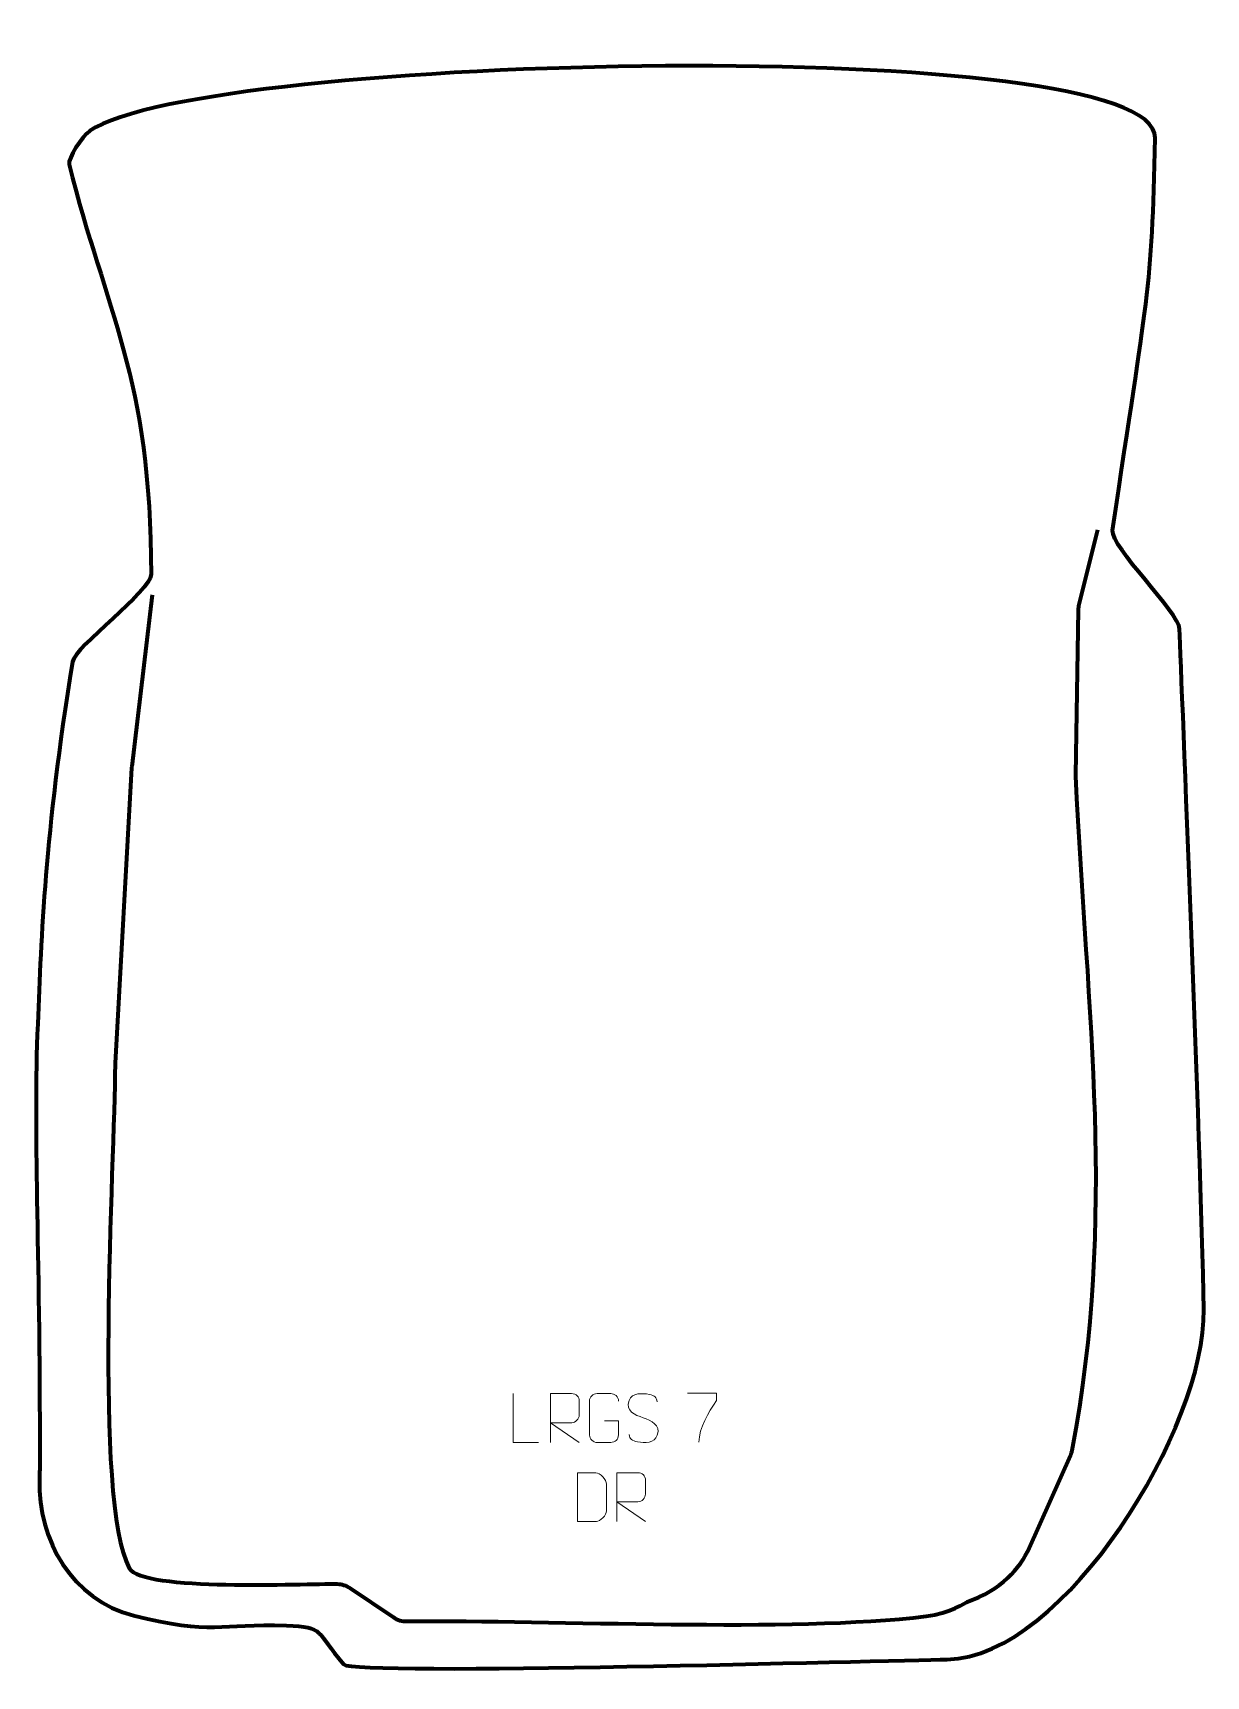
# Model space of a CAD drawing. Header units: millimetres. Extents: x 1077 to 1676, y 40 to 881.
import ezdxf

# ---------------------------------------------------------------- set-up
doc = ezdxf.new("R2010")
doc.units = ezdxf.units.MM
doc.header["$MEASUREMENT"] = 0
doc.layers.add('layer 1', color=7, linetype='Continuous')
doc.layers.add('layer 2', color=7, linetype='Continuous')

msp = doc.modelspace()

# ---------------------------------------------------------------- linework, layer by layer
at = {"layer": 'layer 1', "color": 230, "lineweight": 200}
msp.add_open_spline([(1650.3112, 826.9055), (1648.8512, 747.2583), (1646.2249, 746.7342), (1628.5971, 626.17), (1628.5971, 626.17), (1627.396, 617.9546), (1662.5355, 584.0056), (1662.8201, 575.8566), (1662.8201, 575.8566), (1663.8529, 546.2879), (1673.4789, 317.0708), (1675.2164, 227.7772), (1675.2164, 227.7772), (1676.3778, 168.0834), (1604.0326, 49.8699), (1544.06, 48.9055), (1544.06, 48.9055), (1513.5292, 48.4145), (1240.7436, 40.3398), (1235.5111, 46.3834), (1235.5111, 46.3834), (1220.8658, 63.2986), (1226.3413, 65.4359), (1206.2712, 66.1904), (1206.2712, 66.1904), (1171.9718, 67.48), (1168.4765, 61.1894), (1128.1592, 71.3643), (1128.1592, 71.3643), (1096.8974, 79.2543), (1079.2191, 109.8093), (1080.0619, 140.9297), (1080.0619, 140.9297), (1080.1279, 143.3697), (1080.1879, 146.1783), (1080.1904, 149.4795), (1080.1904, 149.4795), (1080.2819, 266.088), (1076.6799, 316.2973), (1079.1536, 373.8617), (1079.1536, 373.8617), (1081.1016, 419.1919), (1082.4612, 469.2181), (1096.8763, 558.9042), (1096.8763, 558.9042), (1098.1598, 566.89), (1137.1024, 595.3465), (1137.1024, 603.5869), (1137.1024, 603.5869), (1137.1024, 704.8866), (1113.6767, 738.4106), (1095.231, 813.2712), (1095.231, 813.2712), (1094.4993, 816.2407), (1101.6918, 827.6344), (1105.8724, 830.4928), (1105.8724, 830.4928), (1163.6406, 869.9896), (1651.295, 880.5788), (1650.3112, 826.9055)], degree=3, knots=[0, 0, 0, 0, 0.0625, 0.0625, 0.0625, 0.0625, 0.125, 0.125, 0.125, 0.125, 0.1875, 0.1875, 0.1875, 0.1875, 0.25, 0.25, 0.25, 0.25, 0.3125, 0.3125, 0.3125, 0.3125, 0.375, 0.375, 0.375, 0.375, 0.4375, 0.4375, 0.4375, 0.4375, 0.5, 0.5, 0.5, 0.5, 0.5625, 0.5625, 0.5625, 0.5625, 0.625, 0.625, 0.625, 0.625, 0.6875, 0.6875, 0.6875, 0.6875, 0.75, 0.75, 0.75, 0.75, 0.8125, 0.8125, 0.8125, 0.8125, 0.875, 0.875, 0.875, 0.875, 1, 1, 1, 1], dxfattribs=at)
at = {"layer": 'layer 1', "color": 250, "lineweight": 9}
for points, knots in [([(1388.6243, 172.4731), (1384.376, 173.9435), (1379.4679, 175.7393), (1381.473, 181.2596), (1381.473, 181.2596), (1382.9765, 185.3995), (1388.1901, 185.011), (1391.7937, 184.4099), (1391.7937, 184.4099), (1394.6543, 183.9327), (1395.519, 182.7195), (1395.8296, 180.6354)], [0, 0, 0, 0, 0.25, 0.25, 0.25, 0.25, 0.5, 0.5, 0.5, 0.5, 1, 1, 1, 1]), ([(1411.2163, 184.9524), (1411.2163, 184.9524), (1426.0324, 184.9524), (1426.0324, 184.9524), (1426.0324, 184.9524), (1426.0321, 183.7028), (1426.0321, 182.4532), (1426.0324, 181.2034), (1426.0324, 181.2034), (1422.038, 175.2063), (1417.1228, 167.3727), (1417.1228, 159.9939)], [0, 0, 0, 0, 0.25, 0.25, 0.25, 0.25, 0.5, 0.5, 0.5, 0.5, 1, 1, 1, 1]), ([(1335.0933, 159.8224), (1335.0933, 159.8224), (1322.1442, 159.8224), (1322.1442, 159.8224), (1322.1442, 159.8224), (1322.1442, 159.8224), (1322.1442, 184.776), (1322.1442, 184.776)], [0, 0, 0, 0, 0.33333333, 0.33333333, 0.33333333, 0.33333333, 1, 1, 1, 1]), ([(1341.2867, 159.8225), (1341.2867, 159.8225), (1341.2867, 184.776), (1341.2867, 184.776), (1341.2867, 184.776), (1344.8815, 184.776), (1348.477, 184.776), (1352.0722, 184.776), (1352.0722, 184.776), (1354.3975, 184.7383), (1355.9548, 183.2483), (1355.9507, 180.8819), (1355.9507, 180.8819), (1355.9503, 178.8464), (1355.9503, 175.787), (1355.9507, 173.751), (1355.9507, 173.751), (1355.9442, 171.8755), (1354.1319, 169.9337), (1352.1224, 169.9146), (1352.1224, 169.9146), (1352.1224, 169.9146), (1341.2867, 169.9146), (1341.2867, 169.9146), (1341.2867, 169.9146), (1341.2867, 169.9146), (1355.9414, 159.8225), (1355.9414, 159.8225)], [0, 0, 0, 0, 0.125, 0.125, 0.125, 0.125, 0.25, 0.25, 0.25, 0.25, 0.375, 0.375, 0.375, 0.375, 0.5, 0.5, 0.5, 0.5, 0.625, 0.625, 0.625, 0.625, 0.75, 0.75, 0.75, 0.75, 1, 1, 1, 1]), ([(1368.8737, 170.8082), (1368.8737, 170.8082), (1376.0418, 170.8082), (1376.0418, 170.8082), (1376.0418, 170.8082), (1376.0418, 170.8082), (1376.0418, 163.6401), (1376.0418, 163.6401), (1376.0418, 163.6401), (1375.9021, 161.3167), (1374.2249, 159.8371), (1372.0771, 159.8263), (1372.0771, 159.8263), (1369.7453, 159.8267), (1367.4133, 159.8267), (1365.0818, 159.8263), (1365.0818, 159.8263), (1363.1569, 159.7209), (1361.1847, 161.6054), (1361.1959, 163.6227), (1361.1959, 163.6227), (1361.1963, 169.3928), (1361.1963, 175.1625), (1361.1959, 180.9318), (1361.1959, 180.9318), (1361.2001, 183.0699), (1362.9469, 184.7891), (1365.0992, 184.7757), (1365.0992, 184.7757), (1367.4249, 184.7757), (1369.751, 184.7757), (1372.0771, 184.7757), (1372.0771, 184.7757), (1374.0238, 184.8111), (1376.0152, 183.3196), (1376.0418, 180.8819)], [0, 0, 0, 0, 0.1, 0.1, 0.1, 0.1, 0.2, 0.2, 0.2, 0.2, 0.3, 0.3, 0.3, 0.3, 0.4, 0.4, 0.4, 0.4, 0.5, 0.5, 0.5, 0.5, 0.6, 0.6, 0.6, 0.6, 0.7, 0.7, 0.7, 0.7, 0.8, 0.8, 0.8, 0.8, 1, 1, 1, 1]), ([(1388.6243, 172.473), (1392.6429, 170.8263), (1397.6724, 168.938), (1395.8384, 163.5777), (1395.8384, 163.5777), (1394.3786, 159.3113), (1389.4678, 159.568), (1385.7417, 160.1227), (1385.7417, 160.1227), (1382.9917, 160.5325), (1381.7708, 161.746), (1381.3928, 163.8582)], [0, 0, 0, 0, 0.25, 0.25, 0.25, 0.25, 0.5, 0.5, 0.5, 0.5, 1, 1, 1, 1]), ([(1355.0849, 119.4277), (1357.4167, 119.4281), (1362.3669, 119.4041), (1364.6984, 119.4038), (1364.6984, 119.4038), (1366.6234, 119.2984), (1369.942, 122.84), (1369.9308, 124.8573), (1369.9308, 124.8573), (1369.9304, 130.6274), (1369.9304, 132.7971), (1369.9308, 138.5664), (1369.9308, 138.5664), (1369.9265, 140.7045), (1366.552, 144.3646), (1364.3996, 144.3511), (1364.3996, 144.3511), (1362.0739, 144.3511), (1357.3496, 144.3511), (1355.0235, 144.3511), (1355.0235, 144.3511), (1355.0239, 138.6042), (1355.0852, 125.175), (1355.0849, 119.4277)], [0, 0, 0, 0, 0.14285714, 0.14285714, 0.14285714, 0.14285714, 0.28571429, 0.28571429, 0.28571429, 0.28571429, 0.42857143, 0.42857143, 0.42857143, 0.42857143, 0.57142857, 0.57142857, 0.57142857, 0.57142857, 0.71428571, 0.71428571, 0.71428571, 0.71428571, 1, 1, 1, 1]), ([(1375.1451, 119.3996), (1375.1451, 119.3996), (1375.1451, 144.3531), (1375.1451, 144.3531), (1375.1451, 144.3531), (1378.7399, 144.3531), (1382.3354, 144.3531), (1385.9306, 144.3531), (1385.9306, 144.3531), (1388.2559, 144.3154), (1389.8132, 142.8254), (1389.8091, 140.459), (1389.8091, 140.459), (1389.8087, 138.4235), (1389.8087, 135.3641), (1389.8091, 133.3281), (1389.8091, 133.3281), (1389.8026, 131.4526), (1387.9903, 129.5108), (1385.9808, 129.4917), (1385.9808, 129.4917), (1385.9808, 129.4917), (1375.1451, 129.4917), (1375.1451, 129.4917), (1375.1451, 129.4917), (1375.1451, 129.4917), (1389.7998, 119.3996), (1389.7998, 119.3996)], [0, 0, 0, 0, 0.125, 0.125, 0.125, 0.125, 0.25, 0.25, 0.25, 0.25, 0.375, 0.375, 0.375, 0.375, 0.5, 0.5, 0.5, 0.5, 0.625, 0.625, 0.625, 0.625, 0.75, 0.75, 0.75, 0.75, 1, 1, 1, 1])]:
    msp.add_open_spline(points, degree=3, knots=knots, dxfattribs=at)
at = {"layer": 'layer 2', "color": 142, "lineweight": 200}
msp.add_open_spline([(1137.7333, 593.2764), (1137.7333, 593.2764), (1127.1955, 505.4614), (1127.1955, 505.4614), (1127.1955, 505.4614), (1127.1636, 505.1954), (1127.1436, 504.9679), (1127.1287, 504.7004), (1127.1287, 504.7004), (1127.1287, 504.7004), (1118.7, 353.6866), (1118.7, 353.6866), (1118.7, 353.6866), (1118.6883, 353.4769), (1118.6828, 353.2979), (1118.6816, 353.0879), (1118.6816, 353.0879), (1118.3917, 303.3699), (1107.4491, 129.2937), (1125.9272, 95.5993), (1125.9272, 95.5993), (1132.5111, 83.5935), (1215.7105, 87.7922), (1232.2653, 87.4633), (1232.2653, 87.4633), (1234.6795, 87.4153), (1236.7392, 86.7629), (1238.7406, 85.4119), (1238.7406, 85.4119), (1238.7406, 85.4119), (1260.9276, 70.4356), (1260.9276, 70.4356), (1260.9276, 70.4356), (1263.0351, 69.013), (1265.2253, 68.3557), (1267.7679, 68.3825), (1267.7679, 68.3825), (1343.6983, 69.1838), (1463.7536, 62.5347), (1533.2515, 70.9615), (1533.2515, 70.9615), (1545.4375, 72.439), (1553.7799, 78.1669), (1554.2089, 78.31), (1554.2089, 78.31), (1571.2619, 83.9998), (1581.4246, 95.6496), (1585.9177, 105.7249), (1585.9177, 105.7249), (1585.9177, 105.7249), (1607.0669, 153.1502), (1607.0669, 153.1502), (1607.0669, 153.1502), (1607.4625, 154.0373), (1607.7123, 154.8333), (1607.8944, 155.7873), (1607.8944, 155.7873), (1630.7834, 275.6843), (1615.5464, 378.16), (1609.7681, 500.4673), (1609.7681, 500.4673), (1609.7555, 500.7346), (1609.752, 500.9627), (1609.7564, 501.2303), (1609.7564, 501.2303), (1609.7564, 501.2303), (1611.1386, 585.5491), (1611.1386, 585.5491), (1611.1386, 585.5491), (1611.1544, 586.5108), (1611.262, 587.3297), (1611.4953, 588.2628), (1611.4953, 588.2628), (1611.4953, 588.2628), (1621.039, 626.4376), (1621.039, 626.4376)], degree=3, knots=[0, 0, 0, 0, 0.05, 0.05, 0.05, 0.05, 0.1, 0.1, 0.1, 0.1, 0.15, 0.15, 0.15, 0.15, 0.2, 0.2, 0.2, 0.2, 0.25, 0.25, 0.25, 0.25, 0.3, 0.3, 0.3, 0.3, 0.35, 0.35, 0.35, 0.35, 0.4, 0.4, 0.4, 0.4, 0.45, 0.45, 0.45, 0.45, 0.5, 0.5, 0.5, 0.5, 0.55, 0.55, 0.55, 0.55, 0.6, 0.6, 0.6, 0.6, 0.65, 0.65, 0.65, 0.65, 0.7, 0.7, 0.7, 0.7, 0.75, 0.75, 0.75, 0.75, 0.8, 0.8, 0.8, 0.8, 0.85, 0.85, 0.85, 0.85, 0.9, 0.9, 0.9, 0.9, 1, 1, 1, 1], dxfattribs=at)

doc.saveas('drawing.dxf')
